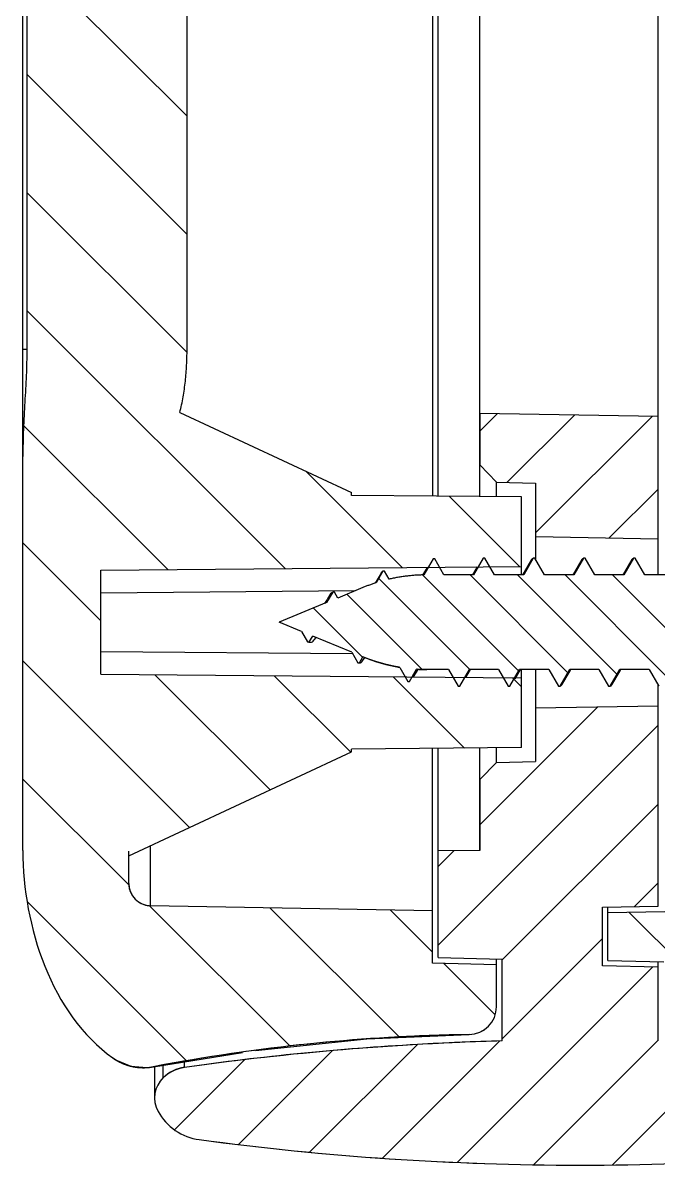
# Model space of a CAD drawing. Header units: millimetres. Extents: x 1204 to 1781, y 423 to 610.
# Drawn here: x 1294.89 to 1306.29, y 502.52 to 523.03 of the extents above; entities that cross this region are included whole.
import ezdxf

# ---------------------------------------------------------------- set-up
doc = ezdxf.new("R2010")
doc.units = ezdxf.units.MM

msp = doc.modelspace()

# ---------------------------------------------------------------- linework, layer by layer
at = {"color": 7, "linetype": 'Continuous'}
for p, q in [((1306.287, 513.118), (1306.287, 586.37)), ((1294.887, 508.168), (1294.887, 585.368)), ((1302.237, 527.058), (1302.237, 514.532)), ((1302.337, 514.531), (1302.337, 527.059)), ((1303.087, 514.525), (1303.087, 526.594)), ((1294.958, 523.818), (1294.958, 517.168)), ((1294.958, 523.818), (1294.958, 517.168)), ((1297.833, 517.168), (1297.833, 523.818)), ((1297.833, 517.168), (1297.833, 523.818)), ((1294.887, 508.166), (1294.887, 517.168)), ((1294.958, 517.168), (1294.887, 517.168)), ((1297.703, 516.034), (1300.787, 514.597)), ((1297.703, 516.034), (1300.787, 514.597)), ((1306.287, 515.962), (1303.087, 516.018)), ((1306.287, 515.962), (1303.087, 516.018)), ((1303.087, 516.018), (1303.087, 515.094)), ((1306.287, 513.768), (1306.287, 515.962)), ((1294.887, 508.166), (1294.887, 515.242)), ((1303.087, 515.094), (1303.387, 514.786)), ((1303.087, 515.094), (1303.387, 514.786)), ((1303.387, 514.522), (1303.387, 514.786)), ((1303.387, 514.786), (1304.087, 514.768)), ((1303.387, 514.786), (1304.087, 514.768)), ((1304.087, 514.768), (1304.087, 513.401)), ((1304.087, 514.768), (1304.087, 513.806)), ((1300.787, 514.545), (1300.787, 514.597)), ((1300.787, 514.545), (1300.787, 514.597)), ((1303.837, 514.518), (1300.787, 514.545)), ((1303.837, 514.518), (1300.787, 514.545)), ((1303.837, 513.118), (1303.837, 514.518)), ((1303.837, 513.268), (1303.837, 514.518)), ((1304.087, 513.806), (1306.287, 513.768)), ((1304.087, 513.806), (1306.287, 513.768)), ((1296.287, 513.202), (1303.837, 513.268)), ((1296.287, 513.202), (1303.837, 513.268)), ((1302.143, 513.253), (1302.061, 513.116)), ((1302.247, 513.406), (1302.08, 513.118)), ((1302.247, 513.406), (1302.08, 513.118)), ((1302.277, 513.406), (1302.247, 513.406)), ((1302.277, 513.406), (1302.247, 513.406)), ((1302.443, 513.118), (1302.277, 513.406)), ((1302.443, 513.118), (1302.277, 513.406)), ((1303.039, 513.261), (1302.954, 513.118)), ((1303.147, 513.418), (1302.974, 513.118)), ((1303.147, 513.418), (1302.974, 513.118)), ((1303.177, 513.418), (1303.147, 513.418)), ((1303.177, 513.418), (1303.147, 513.418)), ((1303.35, 513.118), (1303.177, 513.418)), ((1303.35, 513.118), (1303.177, 513.418)), ((1304.047, 513.418), (1303.874, 513.118)), ((1304.047, 513.418), (1303.874, 513.118)), ((1304.017, 513.392), (1303.884, 513.169)), ((1304.077, 513.418), (1304.047, 513.418)), ((1304.077, 513.418), (1304.047, 513.418)), ((1304.25, 513.118), (1304.077, 513.418)), ((1304.25, 513.118), (1304.077, 513.418)), ((1304.947, 513.418), (1304.774, 513.118)), ((1304.947, 513.418), (1304.774, 513.118)), ((1304.917, 513.392), (1304.784, 513.169)), ((1304.977, 513.418), (1304.947, 513.418)), ((1304.977, 513.418), (1304.947, 513.418)), ((1305.15, 513.118), (1304.977, 513.418)), ((1305.15, 513.118), (1304.977, 513.418)), ((1305.847, 513.418), (1305.674, 513.118)), ((1305.847, 513.418), (1305.674, 513.118)), ((1305.817, 513.392), (1305.684, 513.169)), ((1305.877, 513.418), (1305.847, 513.418)), ((1305.877, 513.418), (1305.847, 513.418)), ((1306.05, 513.118), (1305.877, 513.418)), ((1306.05, 513.118), (1305.877, 513.418)), ((1296.287, 511.334), (1296.287, 513.202)), ((1296.287, 511.334), (1296.287, 513.202)), ((1301.317, 513.151), (1301.211, 512.972)), ((1301.347, 513.182), (1301.229, 512.978)), ((1301.347, 513.182), (1301.229, 512.978)), ((1301.317, 513.151), (1301.347, 513.182)), ((1301.377, 513.182), (1301.347, 513.182)), ((1301.377, 513.182), (1301.347, 513.182)), ((1301.459, 513.041), (1301.377, 513.182)), ((1301.459, 513.041), (1301.377, 513.182)), ((1302.974, 513.118), (1302.443, 513.118)), ((1302.974, 513.118), (1302.443, 513.118)), ((1303.874, 513.118), (1303.35, 513.118)), ((1303.874, 513.118), (1303.35, 513.118)), ((1303.884, 513.169), (1303.854, 513.118)), ((1304.774, 513.118), (1304.25, 513.118)), ((1304.774, 513.118), (1304.25, 513.118)), ((1304.784, 513.169), (1304.754, 513.118)), ((1305.674, 513.118), (1305.15, 513.118)), ((1305.674, 513.118), (1305.15, 513.118)), ((1305.684, 513.169), (1305.654, 513.118)), ((1306.574, 513.118), (1306.05, 513.118)), ((1306.574, 513.118), (1306.05, 513.118)), ((1300.988, 512.89), (1300.538, 512.703)), ((1300.988, 512.89), (1300.538, 512.703)), ((1300.845, 512.83), (1296.287, 512.791)), ((1300.346, 512.676), (1300.301, 512.605)), ((1300.447, 512.81), (1300.338, 512.62)), ((1300.447, 512.81), (1300.338, 512.62)), ((1300.397, 512.758), (1300.346, 512.676)), ((1300.477, 512.81), (1300.447, 512.81)), ((1300.477, 512.81), (1300.447, 512.81)), ((1300.538, 512.703), (1300.477, 512.81)), ((1300.538, 512.703), (1300.477, 512.81)), ((1300.338, 512.62), (1299.487, 512.268)), ((1300.338, 512.62), (1299.487, 512.268)), ((1299.888, 512.102), (1299.487, 512.268)), ((1299.888, 512.102), (1299.487, 512.268)), ((1299.888, 512.102), (1299.997, 511.913)), ((1299.888, 512.102), (1299.997, 511.913)), ((1300.027, 511.913), (1300.088, 512.019)), ((1300.027, 511.913), (1300.088, 512.019)), ((1300.788, 511.729), (1300.088, 512.019)), ((1300.788, 511.729), (1300.088, 512.019)), ((1299.997, 511.913), (1300.02, 511.908)), ((1299.997, 511.913), (1300.027, 511.913)), ((1299.997, 511.913), (1300.027, 511.913)), ((1300.02, 511.908), (1300.05, 511.908)), ((1300.027, 511.913), (1300.05, 511.908)), ((1300.122, 511.957), (1300.149, 511.994)), ((1296.287, 511.745), (1300.801, 511.706)), ((1300.788, 511.729), (1300.897, 511.54)), ((1300.788, 511.729), (1300.897, 511.54)), ((1300.927, 511.54), (1300.988, 511.646)), ((1300.927, 511.54), (1300.988, 511.646)), ((1300.983, 511.573), (1301.011, 511.619)), ((1301.011, 511.619), (1301.021, 511.634)), ((1300.897, 511.54), (1300.909, 511.538)), ((1300.897, 511.54), (1300.927, 511.54)), ((1300.897, 511.54), (1300.927, 511.54)), ((1300.909, 511.538), (1300.939, 511.538)), ((1300.927, 511.54), (1300.939, 511.538)), ((1301.651, 511.457), (1301.797, 511.205)), ((1301.651, 511.457), (1301.797, 511.205)), ((1301.827, 511.205), (1301.953, 511.424)), ((1301.827, 511.205), (1301.953, 511.424)), ((1301.896, 511.285), (1301.979, 511.422)), ((1302.524, 511.418), (1302.136, 511.418)), ((1302.524, 511.418), (1302.136, 511.418)), ((1302.524, 511.418), (1302.697, 511.118)), ((1302.524, 511.418), (1302.697, 511.118)), ((1302.727, 511.118), (1302.9, 511.418)), ((1302.727, 511.118), (1302.9, 511.418)), ((1302.836, 511.277), (1302.92, 511.418)), ((1303.424, 511.418), (1302.9, 511.418)), ((1303.424, 511.418), (1302.9, 511.418)), ((1303.424, 511.418), (1303.597, 511.118)), ((1303.424, 511.418), (1303.597, 511.118)), ((1303.627, 511.118), (1303.8, 511.418)), ((1303.627, 511.118), (1303.8, 511.418)), ((1303.721, 511.251), (1303.82, 511.418)), ((1304.324, 511.418), (1303.8, 511.418)), ((1304.324, 511.418), (1303.8, 511.418)), ((1303.837, 510.018), (1303.837, 511.418)), ((1304.087, 511.418), (1304.087, 509.768)), ((1304.324, 511.418), (1304.497, 511.118)), ((1304.324, 511.418), (1304.497, 511.118)), ((1304.527, 511.118), (1304.7, 511.418)), ((1304.527, 511.118), (1304.7, 511.418)), ((1304.689, 511.366), (1304.72, 511.418)), ((1305.224, 511.418), (1304.7, 511.418)), ((1305.224, 511.418), (1304.7, 511.418)), ((1305.224, 511.418), (1305.397, 511.118)), ((1305.224, 511.418), (1305.397, 511.118)), ((1305.427, 511.118), (1305.6, 511.418)), ((1305.427, 511.118), (1305.6, 511.418)), ((1305.589, 511.366), (1305.62, 511.418)), ((1306.124, 511.418), (1305.6, 511.418)), ((1306.124, 511.418), (1305.6, 511.418)), ((1306.124, 511.418), (1306.297, 511.118)), ((1306.124, 511.418), (1306.297, 511.118)), ((1296.287, 511.334), (1303.837, 511.268)), ((1296.287, 511.334), (1303.837, 511.268)), ((1301.797, 511.205), (1301.827, 511.205)), ((1301.797, 511.205), (1301.827, 511.205)), ((1303.837, 510.018), (1303.837, 511.268)), ((1304.557, 511.144), (1304.689, 511.366)), ((1305.457, 511.144), (1305.589, 511.366)), ((1302.697, 511.118), (1302.727, 511.118)), ((1302.697, 511.118), (1302.727, 511.118)), ((1303.597, 511.118), (1303.627, 511.118)), ((1303.597, 511.118), (1303.627, 511.118)), ((1304.497, 511.118), (1304.527, 511.118)), ((1304.497, 511.118), (1304.527, 511.118)), ((1305.397, 511.118), (1305.427, 511.118)), ((1305.397, 511.118), (1305.427, 511.118)), ((1306.287, 507.167), (1306.287, 511.135)), ((1304.087, 510.73), (1306.287, 510.768)), ((1304.087, 510.73), (1306.287, 510.768)), ((1304.087, 510.73), (1304.087, 509.768)), ((1306.287, 507.167), (1306.287, 510.768)), ((1303.837, 510.018), (1300.787, 509.991)), ((1303.837, 510.018), (1300.787, 509.991)), ((1300.787, 509.94), (1300.787, 509.991)), ((1300.787, 509.94), (1300.787, 509.991)), ((1302.237, 506.148), (1302.237, 510.004)), ((1302.337, 506.246), (1302.337, 510.005)), ((1303.087, 508.167), (1303.087, 510.011)), ((1303.387, 509.75), (1303.387, 510.014)), ((1296.787, 508.074), (1300.787, 509.94)), ((1296.787, 508.074), (1300.787, 509.94)), ((1303.387, 509.75), (1304.087, 509.768)), ((1303.387, 509.75), (1304.087, 509.768)), ((1303.087, 509.442), (1303.387, 509.75)), ((1303.087, 509.442), (1303.387, 509.75)), ((1303.087, 509.442), (1303.087, 508.167)), ((1296.787, 507.575), (1296.787, 508.158)), ((1297.18, 507.176), (1297.18, 508.258)), ((1303.087, 508.167), (1302.337, 508.161)), ((1303.087, 508.167), (1302.337, 508.161)), ((1302.337, 506.246), (1302.337, 508.161)), ((1296.787, 507.576), (1296.787, 508.074)), ((1302.237, 507.088), (1297.18, 507.177)), ((1302.237, 507.088), (1297.18, 507.177)), ((1305.287, 507.149), (1306.287, 507.167)), ((1305.287, 507.149), (1306.287, 507.167)), ((1305.287, 506.097), (1305.287, 507.149)), ((1305.287, 506.097), (1305.287, 507.149)), ((1312.996, 507.184), (1305.387, 507.051)), ((1312.996, 507.184), (1305.387, 507.051)), ((1305.387, 506.193), (1305.387, 507.15)), ((1302.237, 506.148), (1302.237, 507.088)), ((1305.387, 506.194), (1305.387, 507.051)), ((1303.387, 506.118), (1302.237, 506.148)), ((1303.387, 506.118), (1302.237, 506.148)), ((1302.337, 506.246), (1303.487, 506.216)), ((1302.337, 506.246), (1303.487, 506.216)), ((1303.387, 505.363), (1303.387, 506.217)), ((1303.387, 505.364), (1303.387, 506.118)), ((1303.487, 504.749), (1303.487, 506.216)), ((1303.487, 504.749), (1303.487, 506.216)), ((1306.287, 506.071), (1305.287, 506.097)), ((1306.287, 506.071), (1305.287, 506.097)), ((1305.387, 506.194), (1306.387, 506.168)), ((1305.387, 506.194), (1306.387, 506.168)), ((1305.387, 506.193), (1306.387, 506.167)), ((1306.287, 504.749), (1306.287, 506.171)), ((1306.287, 504.749), (1306.287, 506.071)), ((1301.057, 504.784), (1302.895, 504.863)), ((1302.895, 504.865), (1302.895, 504.863)), ((1299.059, 504.58), (1301.057, 504.784)), ((1296.501, 504.444), (1296.552, 504.41)), ((1296.502, 504.443), (1296.502, 504.443)), ((1296.502, 504.443), (1296.502, 504.443)), ((1297.229, 504.284), (1298.83, 504.543)), ((1296.552, 504.41), (1296.825, 504.295)), ((1296.825, 504.295), (1297.113, 504.269)), ((1297.113, 504.269), (1297.229, 504.284)), ((1297.229, 504.285), (1297.227, 504.285)), ((1297.227, 504.285), (1297.227, 504.285)), ((1297.25, 504.289), (1297.25, 504.173)), ((1297.406, 504.089), (1297.406, 504.314)), ((1297.79, 504.274), (1297.79, 504.376)), ((1297.25, 504.173), (1297.25, 503.731))]:
    msp.add_line(p, q, dxfattribs=at)
at = {"color": 2, "linetype": 'Continuous'}
for p, q in [((1295.369, 523.818), (1297.833, 521.355)), ((1294.958, 522.108), (1297.833, 519.233)), ((1294.958, 519.987), (1297.833, 517.112)), ((1294.958, 517.866), (1299.592, 513.231)), ((1303.087, 515.702), (1303.397, 516.013)), ((1303.58, 514.781), (1304.787, 515.988)), ((1304.087, 513.874), (1306.177, 515.964)), ((1294.9, 515.802), (1297.489, 513.213)), ((1299.965, 514.98), (1301.695, 513.249)), ((1302.537, 514.529), (1303.798, 513.268)), ((1305.411, 513.783), (1306.287, 514.66)), ((1294.887, 513.694), (1296.287, 512.294)), ((1302.908, 511.418), (1301.273, 513.053)), ((1303.785, 511.392), (1302.061, 513.117)), ((1304.668, 511.362), (1302.912, 513.118)), ((1305.55, 511.332), (1303.764, 513.118)), ((1306.433, 511.301), (1304.616, 513.118)), ((1307.315, 511.271), (1305.468, 513.118)), ((1302.055, 511.419), (1300.702, 512.771)), ((1300.984, 511.638), (1300.1, 512.522)), ((1299.512, 512.257), (1299.498, 512.272)), ((1294.887, 511.572), (1297.877, 508.583)), ((1297.255, 511.325), (1299.324, 509.257)), ((1299.395, 511.307), (1300.77, 509.932)), ((1301.535, 511.288), (1302.814, 510.009)), ((1303.675, 511.269), (1303.837, 511.108)), ((1303.087, 508.631), (1305.205, 510.749)), ((1302.337, 506.467), (1306.287, 510.417)), ((1294.887, 509.451), (1296.788, 507.55)), ((1303.487, 506.203), (1306.287, 509.003)), ((1302.337, 507.881), (1302.619, 508.163)), ((1305.857, 507.159), (1306.287, 507.589)), ((1294.966, 507.25), (1297.824, 504.393)), ((1297.161, 507.177), (1299.68, 504.658)), ((1299.32, 507.139), (1301.638, 504.822)), ((1301.479, 507.102), (1302.237, 506.344)), ((1305.766, 507.057), (1307.995, 504.829)), ((1303.487, 504.789), (1305.287, 506.589)), ((1302.438, 506.143), (1303.365, 505.216)), ((1302.678, 502.566), (1306.186, 506.073)), ((1300.033, 502.749), (1301.969, 504.685)), ((1301.34, 502.641), (1303.446, 504.748)), ((1304.052, 502.525), (1306.287, 504.76)), ((1305.462, 502.521), (1307.635, 504.694)), ((1298.757, 502.887), (1300.445, 504.575)), ((1297.608, 503.152), (1298.869, 504.413))]:
    msp.add_line(p, q, dxfattribs=at)
at = {"color": 7, "linetype": 'Continuous'}
for centre, radius, start, end in [((1302.136, 510.118), 3, 91.0605, 103.0424), ((1302.136, 510.118), 3, 107.5976, 112.5), ((1302.136, 514.418), 3, 247.5097, 260.7004), ((1302.136, 514.418), 3, 266.5141, 270), ((1297.186, 507.577), 0.399, 180.0334, 189.6188), ((1297.187, 507.576), 0.4, 180, 269), ((1297.187, 507.577), 0.4, 180.2314, 269), ((1297.189, 507.577), 0.402, 189.5763, 202.275), ((1297.186, 507.576), 0.399, 202.3395, 213.7077), ((1297.187, 507.577), 0.4, 213.6835, 235.3374), ((1297.187, 507.576), 0.399, 235.313, 246.9229), ((1297.188, 507.58), 0.403, 246.9983, 264.3106), ((1297.187, 507.572), 0.395, 264.3096, 268.9904), ((1302.887, 505.364), 0.5, 270.8619, 0), ((1302.887, 505.364), 0.5, 270.8619, 0), ((1302.887, 505.363), 0.5, 270.8619, 0), ((1303.39, 472.009), 32.859, 90.8647, 100.8116), ((1303.391, 472.006), 32.862, 90.8649, 99.8447), ((1304.887, 453.624), 51.144, 91.5686, 97.9765), ((1304.887, 453.626), 51.143, 93.2725, 97.9765), ((1304.887, 453.622), 51.146, 91.5687, 93.2726), ((1296.509, 504.446), 0.00695, 195.8081, 202.8439), ((1297.05, 505.212), 0.944, 234.5516, 280.8149), ((1297.05, 505.212), 0.944, 234.5748, 280.8151), ((1303.376, 472.094), 32.773, 99.8461, 100.815), ((1297.887, 503.58), 0.7, 97.9765, 133.3801), ((1297.75, 503.726), 0.5, 133.3794, 208.9871), ((1297.75, 503.726), 0.5, 133.38, 208.9863), ((1298.187, 503.968), 1, 208.9863, 262.3215), ((1298.187, 503.968), 1, 208.9863, 262.3215), ((1304.887, 553.663), 51.144, 262.3215, 277.6785), ((1304.887, 553.663), 51.144, 262.3215, 270), ((1304.887, 553.663), 51.144, 270, 277.6785)]:
    msp.add_arc(centre, radius, start, end, dxfattribs=at)
for points, start_tangent, end_tangent in [([(1294.958, 517.168), (1294.947, 516.698), (1294.921, 516.222), (1294.897, 515.733), (1294.887, 515.242)], (0, -1), (0, -1)), ([(1294.958, 517.168), (1294.947, 516.698), (1294.921, 516.222), (1294.897, 515.733), (1294.887, 515.242)], (0, -1), (0, -1)), ([(1297.703, 516.034), (1297.763, 516.313), (1297.803, 516.596), (1297.826, 516.882), (1297.833, 517.168)], (0.248476, 0.968638), (0, 1)), ([(1297.703, 516.034), (1297.763, 516.313), (1297.803, 516.596), (1297.826, 516.882), (1297.833, 517.168)], (0.248476, 0.968638), (0, 1)), ([(1304.016, 513.392), (1304.021, 513.398), (1304.047, 513.418)], (0.531867, 0.846828), (1, 0)), ([(1304.916, 513.392), (1304.921, 513.398), (1304.947, 513.418)], (0.531867, 0.846828), (1, 0)), ([(1305.816, 513.392), (1305.821, 513.398), (1305.847, 513.418)], (0.531867, 0.846828), (1, 0)), ([(1302.08, 513.118), (1302.041, 513.117), (1302.002, 513.115), (1301.963, 513.113), (1301.924, 513.111), (1301.885, 513.108), (1301.846, 513.104), (1301.807, 513.1), (1301.768, 513.095), (1301.729, 513.09), (1301.69, 513.085), (1301.651, 513.079), (1301.612, 513.072), (1301.574, 513.065), (1301.535, 513.057), (1301.497, 513.049), (1301.459, 513.041)], (-0.999829, -0.018508), (-0.974203, -0.225673)), ([(1301.229, 512.978), (1301.198, 512.968), (1301.168, 512.958), (1301.138, 512.947), (1301.107, 512.936), (1301.077, 512.925), (1301.047, 512.914), (1301.017, 512.902), (1300.988, 512.89)], (-0.953203, -0.302331), (-0.92388, -0.382683)), ([(1300.397, 512.758), (1300.419, 512.788), (1300.447, 512.81)], (0.520347, 0.853955), (0.92388, 0.382683)), ([(1300.05, 511.908), (1300.055, 511.908), (1300.083, 511.918), (1300.111, 511.944), (1300.122, 511.957)], (0.999986, -0.005248), (0.591322, 0.806436)), ([(1301.651, 511.457), (1301.63, 511.461), (1301.609, 511.465), (1301.587, 511.469), (1301.566, 511.473), (1301.545, 511.477), (1301.524, 511.481), (1301.503, 511.486), (1301.482, 511.49), (1301.461, 511.495), (1301.44, 511.5), (1301.419, 511.505), (1301.398, 511.51), (1301.377, 511.516), (1301.356, 511.521), (1301.335, 511.527), (1301.314, 511.533), (1301.293, 511.539), (1301.273, 511.545), (1301.252, 511.551), (1301.231, 511.558), (1301.211, 511.564), (1301.19, 511.571), (1301.17, 511.578), (1301.149, 511.585), (1301.129, 511.592), (1301.109, 511.599), (1301.089, 511.607), (1301.068, 511.614), (1301.048, 511.622), (1301.028, 511.63), (1301.008, 511.638), (1300.988, 511.646)], (-0.986857, 0.161596), (-0.923944, 0.382528)), ([(1300.939, 511.538), (1300.955, 511.543), (1300.983, 511.573)], (0.999272, 0.038155), (0.501649, 0.865071)), ([(1302.136, 511.418), (1302.113, 511.418), (1302.09, 511.418), (1302.067, 511.419), (1302.045, 511.419), (1302.022, 511.42), (1301.999, 511.421), (1301.976, 511.422), (1301.953, 511.424)], (-1, 0), (-0.99815, 0.060803)), ([(1304.527, 511.118), (1304.553, 511.138), (1304.558, 511.144)], (1, 0), (0.531868, 0.846827)), ([(1305.427, 511.118), (1305.453, 511.138), (1305.458, 511.144)], (1, 0), (0.531868, 0.846827)), ([(1294.887, 508.166), (1296.502, 504.443)], (0, -1), (0.814874, -0.579638)), ([(1294.887, 508.166), (1296.502, 504.443)], (0, -1), (0.814874, -0.579638)), ([(1296.502, 504.443), (1296.512, 504.436), (1296.522, 504.43), (1296.531, 504.423), (1296.541, 504.417), (1296.551, 504.411), (1296.561, 504.405), (1296.571, 504.399), (1296.581, 504.393), (1296.592, 504.387), (1296.602, 504.381), (1296.612, 504.376), (1296.623, 504.37), (1296.634, 504.365), (1296.644, 504.36), (1296.655, 504.355), (1296.666, 504.35), (1296.677, 504.345), (1296.688, 504.34), (1296.699, 504.336), (1296.71, 504.331), (1296.721, 504.327), (1296.733, 504.323), (1296.744, 504.319), (1296.755, 504.315), (1296.767, 504.312), (1296.778, 504.308), (1296.79, 504.305), (1296.802, 504.301), (1296.813, 504.298), (1296.825, 504.295), (1296.837, 504.293), (1296.848, 504.29), (1296.86, 504.287), (1296.872, 504.285), (1296.884, 504.283), (1296.896, 504.281), (1296.908, 504.279), (1296.92, 504.277), (1296.932, 504.276), (1296.944, 504.274), (1296.955, 504.273), (1296.967, 504.272), (1296.979, 504.271), (1296.991, 504.27), (1297.003, 504.269), (1297.015, 504.269), (1297.027, 504.269), (1297.039, 504.268), (1297.051, 504.268), (1297.063, 504.268), (1297.075, 504.269), (1297.087, 504.269), (1297.099, 504.27), (1297.111, 504.27), (1297.122, 504.271), (1297.134, 504.272), (1297.146, 504.273), (1297.157, 504.274), (1297.169, 504.276), (1297.181, 504.277), (1297.192, 504.279), (1297.204, 504.281), (1297.215, 504.283), (1297.227, 504.285)], (0.814873, -0.579639), (0.982238, 0.18764)), ([(1297.79, 504.273), (1297.777, 504.271), (1297.764, 504.269), (1297.75, 504.267), (1297.737, 504.264), (1297.724, 504.261), (1297.711, 504.258), (1297.698, 504.254), (1297.685, 504.25), (1297.672, 504.246), (1297.659, 504.242), (1297.646, 504.238), (1297.634, 504.233), (1297.621, 504.228), (1297.608, 504.222), (1297.596, 504.217), (1297.584, 504.211), (1297.571, 504.205), (1297.559, 504.199), (1297.547, 504.192), (1297.536, 504.186), (1297.524, 504.179), (1297.512, 504.171), (1297.501, 504.164), (1297.49, 504.157), (1297.479, 504.149), (1297.468, 504.141), (1297.457, 504.133), (1297.446, 504.124), (1297.436, 504.116), (1297.426, 504.107), (1297.416, 504.098), (1297.406, 504.089)], (-0.990325, -0.138766), (-0.726814, -0.686834))]:
    msp.add_spline(points, degree=3, dxfattribs=dict(at, start_tangent=start_tangent, end_tangent=end_tangent))

doc.saveas('drawing.dxf')
